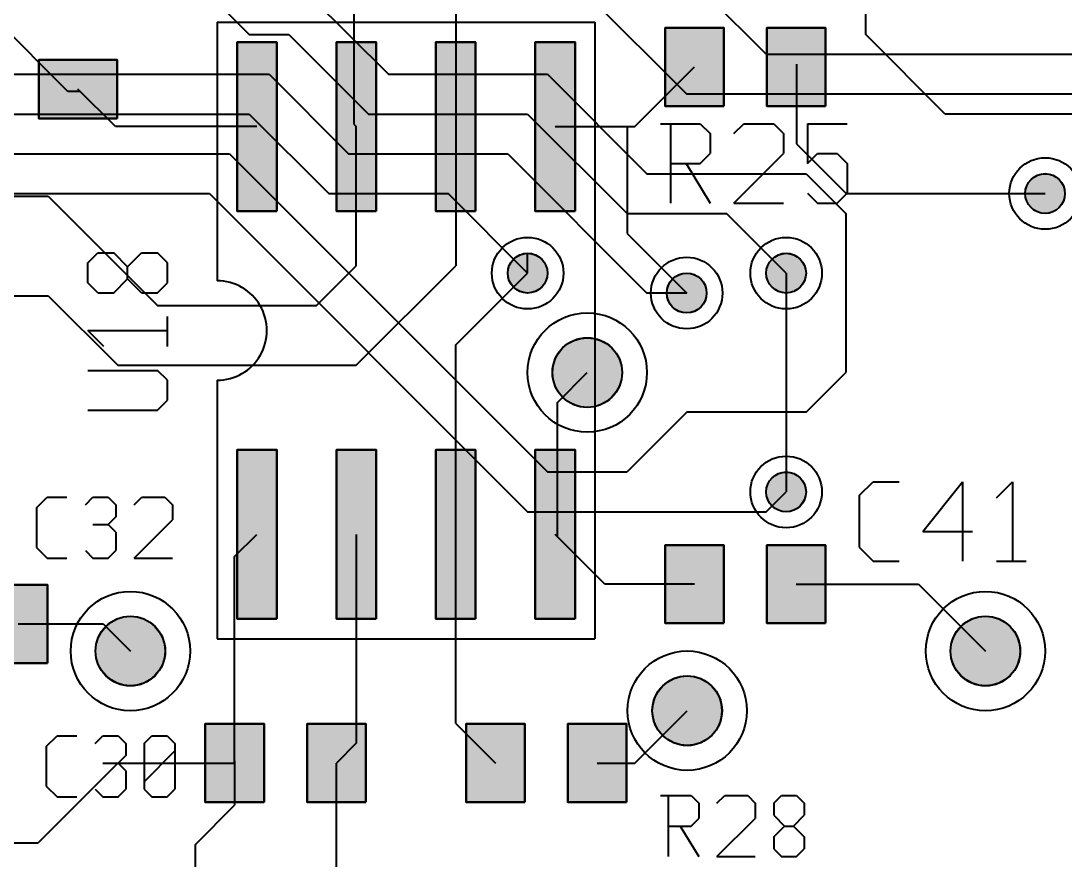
# Model space of a CAD drawing. Header units: millimetres. Extents: x 3 to 131, y 2 to 65.
# Drawn here: x 102.91 to 116.25, y 12.19 to 22.91 of the extents above; entities that cross this region are included whole.
import ezdxf

# ---------------------------------------------------------------- set-up
doc = ezdxf.new("R2010")
doc.units = ezdxf.units.MM
for name, color, linetype in [('bottom_copper', 7, 'Continuous'), ('drill_plated', 7, 'Continuous'), ('top_copper', 7, 'Continuous'), ('top_silk', 7, 'Continuous')]:
    doc.layers.add(name, color=color, linetype=linetype)

msp = doc.modelspace()

# ---------------------------------------------------------------- hatches: boundary and pattern name
at = {"layer": 'bottom_copper', "lineweight": 40}
for points in [[(116.245, 20.651), (116.23, 20.603), (116.207, 20.559), (116.175, 20.521), (116.137, 20.489), (116.093, 20.466), (116.045, 20.451), (115.996, 20.447), (115.946, 20.451), (115.899, 20.466), (115.855, 20.489), (115.816, 20.521), (115.785, 20.559), (115.761, 20.603), (115.747, 20.651), (115.742, 20.701), (115.747, 20.75), (115.761, 20.798), (115.785, 20.842), (115.816, 20.88), (115.855, 20.912), (115.899, 20.935), (115.946, 20.95), (115.996, 20.954), (116.045, 20.95), (116.093, 20.935), (116.137, 20.912), (116.175, 20.88), (116.207, 20.842), (116.23, 20.798), (116.245, 20.75), (116.25, 20.701), (116.245, 20.651)], [(109.635, 19.635), (109.62, 19.587), (109.597, 19.543), (109.565, 19.505), (109.527, 19.473), (109.483, 19.45), (109.435, 19.435), (109.386, 19.43), (109.336, 19.435), (109.289, 19.45), (109.245, 19.473), (109.206, 19.505), (109.175, 19.543), (109.151, 19.587), (109.137, 19.635), (109.132, 19.684), (109.137, 19.734), (109.151, 19.782), (109.175, 19.826), (109.206, 19.864), (109.245, 19.896), (109.289, 19.919), (109.336, 19.934), (109.386, 19.939), (109.435, 19.934), (109.483, 19.919), (109.527, 19.896), (109.565, 19.864), (109.597, 19.826), (109.62, 19.782), (109.635, 19.734), (109.64, 19.684), (109.635, 19.635)], [(112.937, 19.635), (112.922, 19.587), (112.899, 19.543), (112.867, 19.505), (112.829, 19.473), (112.785, 19.45), (112.737, 19.435), (112.688, 19.43), (112.638, 19.435), (112.591, 19.45), (112.547, 19.473), (112.508, 19.505), (112.477, 19.543), (112.453, 19.587), (112.439, 19.635), (112.434, 19.684), (112.439, 19.734), (112.453, 19.782), (112.477, 19.826), (112.508, 19.864), (112.547, 19.896), (112.591, 19.919), (112.638, 19.934), (112.688, 19.939), (112.737, 19.934), (112.785, 19.919), (112.829, 19.896), (112.867, 19.864), (112.899, 19.826), (112.922, 19.782), (112.937, 19.734), (112.942, 19.684), (112.937, 19.635)], [(111.667, 19.381), (111.652, 19.333), (111.629, 19.289), (111.597, 19.251), (111.559, 19.219), (111.515, 19.196), (111.467, 19.181), (111.418, 19.177), (111.368, 19.181), (111.321, 19.196), (111.277, 19.219), (111.238, 19.251), (111.207, 19.289), (111.183, 19.333), (111.169, 19.381), (111.164, 19.43), (111.169, 19.48), (111.183, 19.528), (111.207, 19.572), (111.238, 19.61), (111.277, 19.642), (111.321, 19.665), (111.368, 19.68), (111.418, 19.684), (111.467, 19.68), (111.515, 19.665), (111.559, 19.642), (111.597, 19.61), (111.629, 19.572), (111.652, 19.528), (111.667, 19.48), (111.672, 19.43), (111.667, 19.381)], [(110.584, 18.328), (110.558, 18.244), (110.517, 18.168), (110.462, 18.1), (110.395, 18.045), (110.318, 18.004), (110.235, 17.979), (110.148, 17.97), (110.061, 17.979), (109.978, 18.004), (109.901, 18.045), (109.833, 18.1), (109.778, 18.168), (109.737, 18.244), (109.712, 18.328), (109.703, 18.415), (109.712, 18.501), (109.737, 18.585), (109.778, 18.661), (109.833, 18.729), (109.901, 18.784), (109.978, 18.825), (110.061, 18.85), (110.148, 18.859), (110.235, 18.85), (110.318, 18.825), (110.395, 18.784), (110.462, 18.729), (110.517, 18.661), (110.558, 18.585), (110.584, 18.501), (110.592, 18.415), (110.584, 18.328)], [(112.937, 16.841), (112.922, 16.793), (112.899, 16.749), (112.867, 16.711), (112.829, 16.679), (112.785, 16.656), (112.737, 16.641), (112.688, 16.637), (112.638, 16.641), (112.591, 16.656), (112.547, 16.679), (112.508, 16.711), (112.477, 16.749), (112.453, 16.793), (112.439, 16.841), (112.434, 16.89), (112.439, 16.94), (112.453, 16.988), (112.477, 17.032), (112.508, 17.07), (112.547, 17.102), (112.591, 17.125), (112.638, 17.14), (112.688, 17.145), (112.737, 17.14), (112.785, 17.125), (112.829, 17.102), (112.867, 17.07), (112.899, 17.032), (112.922, 16.988), (112.937, 16.94), (112.942, 16.89), (112.937, 16.841)], [(104.748, 14.772), (104.723, 14.688), (104.681, 14.612), (104.626, 14.544), (104.559, 14.489), (104.482, 14.448), (104.399, 14.423), (104.312, 14.414), (104.225, 14.423), (104.142, 14.448), (104.065, 14.489), (103.998, 14.544), (103.942, 14.612), (103.901, 14.688), (103.876, 14.772), (103.867, 14.858), (103.876, 14.945), (103.901, 15.029), (103.942, 15.105), (103.998, 15.173), (104.065, 15.228), (104.142, 15.269), (104.225, 15.294), (104.312, 15.303), (104.399, 15.294), (104.482, 15.269), (104.559, 15.228), (104.626, 15.173), (104.681, 15.105), (104.723, 15.029), (104.748, 14.945), (104.756, 14.858), (104.748, 14.772)], [(115.67, 14.772), (115.645, 14.688), (115.603, 14.612), (115.548, 14.544), (115.481, 14.489), (115.404, 14.448), (115.321, 14.423), (115.234, 14.414), (115.147, 14.423), (115.064, 14.448), (114.987, 14.489), (114.92, 14.544), (114.864, 14.612), (114.823, 14.688), (114.798, 14.772), (114.789, 14.858), (114.798, 14.945), (114.823, 15.029), (114.864, 15.105), (114.92, 15.173), (114.987, 15.228), (115.064, 15.269), (115.147, 15.294), (115.234, 15.303), (115.321, 15.294), (115.404, 15.269), (115.481, 15.228), (115.548, 15.173), (115.603, 15.105), (115.645, 15.029), (115.67, 14.945), (115.678, 14.858), (115.67, 14.772)], [(111.86, 14.01), (111.835, 13.926), (111.793, 13.85), (111.738, 13.782), (111.671, 13.727), (111.594, 13.686), (111.511, 13.661), (111.424, 13.652), (111.337, 13.661), (111.254, 13.686), (111.177, 13.727), (111.11, 13.782), (111.054, 13.85), (111.013, 13.926), (110.988, 14.01), (110.979, 14.097), (110.988, 14.183), (111.013, 14.267), (111.054, 14.343), (111.11, 14.411), (111.177, 14.466), (111.254, 14.507), (111.337, 14.532), (111.424, 14.541), (111.511, 14.532), (111.594, 14.507), (111.671, 14.466), (111.738, 14.411), (111.793, 14.343), (111.835, 14.267), (111.86, 14.183), (111.868, 14.097), (111.86, 14.01)]]:
    msp.add_hatch(color=7, dxfattribs=at).paths.add_polyline_path(points, flags=0)
at = {"layer": 'drill_plated', "lineweight": 40}
for points in [[(116.245, 20.651), (116.23, 20.603), (116.207, 20.559), (116.175, 20.521), (116.137, 20.489), (116.093, 20.466), (116.045, 20.451), (115.996, 20.447), (115.946, 20.451), (115.899, 20.466), (115.855, 20.489), (115.816, 20.521), (115.785, 20.559), (115.761, 20.603), (115.747, 20.651), (115.742, 20.701), (115.747, 20.75), (115.761, 20.798), (115.785, 20.842), (115.816, 20.88), (115.855, 20.912), (115.899, 20.935), (115.946, 20.95), (115.996, 20.954), (116.045, 20.95), (116.093, 20.935), (116.137, 20.912), (116.175, 20.88), (116.207, 20.842), (116.23, 20.798), (116.245, 20.75), (116.25, 20.701), (116.245, 20.651)], [(109.635, 19.635), (109.62, 19.587), (109.597, 19.543), (109.565, 19.505), (109.527, 19.473), (109.483, 19.45), (109.435, 19.435), (109.386, 19.43), (109.336, 19.435), (109.289, 19.45), (109.245, 19.473), (109.206, 19.505), (109.175, 19.543), (109.151, 19.587), (109.137, 19.635), (109.132, 19.684), (109.137, 19.734), (109.151, 19.782), (109.175, 19.826), (109.206, 19.864), (109.245, 19.896), (109.289, 19.919), (109.336, 19.934), (109.386, 19.939), (109.435, 19.934), (109.483, 19.919), (109.527, 19.896), (109.565, 19.864), (109.597, 19.826), (109.62, 19.782), (109.635, 19.734), (109.64, 19.684), (109.635, 19.635)], [(112.937, 19.635), (112.922, 19.587), (112.899, 19.543), (112.867, 19.505), (112.829, 19.473), (112.785, 19.45), (112.737, 19.435), (112.688, 19.43), (112.638, 19.435), (112.591, 19.45), (112.547, 19.473), (112.508, 19.505), (112.477, 19.543), (112.453, 19.587), (112.439, 19.635), (112.434, 19.684), (112.439, 19.734), (112.453, 19.782), (112.477, 19.826), (112.508, 19.864), (112.547, 19.896), (112.591, 19.919), (112.638, 19.934), (112.688, 19.939), (112.737, 19.934), (112.785, 19.919), (112.829, 19.896), (112.867, 19.864), (112.899, 19.826), (112.922, 19.782), (112.937, 19.734), (112.942, 19.684), (112.937, 19.635)], [(111.667, 19.381), (111.652, 19.333), (111.629, 19.289), (111.597, 19.251), (111.559, 19.219), (111.515, 19.196), (111.467, 19.181), (111.418, 19.177), (111.368, 19.181), (111.321, 19.196), (111.277, 19.219), (111.238, 19.251), (111.207, 19.289), (111.183, 19.333), (111.169, 19.381), (111.164, 19.43), (111.169, 19.48), (111.183, 19.528), (111.207, 19.572), (111.238, 19.61), (111.277, 19.642), (111.321, 19.665), (111.368, 19.68), (111.418, 19.684), (111.467, 19.68), (111.515, 19.665), (111.559, 19.642), (111.597, 19.61), (111.629, 19.572), (111.652, 19.528), (111.667, 19.48), (111.672, 19.43), (111.667, 19.381)], [(110.584, 18.328), (110.558, 18.244), (110.517, 18.168), (110.462, 18.1), (110.395, 18.045), (110.318, 18.004), (110.235, 17.979), (110.148, 17.97), (110.061, 17.979), (109.978, 18.004), (109.901, 18.045), (109.833, 18.1), (109.778, 18.168), (109.737, 18.244), (109.712, 18.328), (109.703, 18.415), (109.712, 18.501), (109.737, 18.585), (109.778, 18.661), (109.833, 18.729), (109.901, 18.784), (109.978, 18.825), (110.061, 18.85), (110.148, 18.859), (110.235, 18.85), (110.318, 18.825), (110.395, 18.784), (110.462, 18.729), (110.517, 18.661), (110.558, 18.585), (110.584, 18.501), (110.592, 18.415), (110.584, 18.328)], [(112.937, 16.841), (112.922, 16.793), (112.899, 16.749), (112.867, 16.711), (112.829, 16.679), (112.785, 16.656), (112.737, 16.641), (112.688, 16.637), (112.638, 16.641), (112.591, 16.656), (112.547, 16.679), (112.508, 16.711), (112.477, 16.749), (112.453, 16.793), (112.439, 16.841), (112.434, 16.89), (112.439, 16.94), (112.453, 16.988), (112.477, 17.032), (112.508, 17.07), (112.547, 17.102), (112.591, 17.125), (112.638, 17.14), (112.688, 17.145), (112.737, 17.14), (112.785, 17.125), (112.829, 17.102), (112.867, 17.07), (112.899, 17.032), (112.922, 16.988), (112.937, 16.94), (112.942, 16.89), (112.937, 16.841)], [(104.748, 14.772), (104.723, 14.688), (104.681, 14.612), (104.626, 14.544), (104.559, 14.489), (104.482, 14.448), (104.399, 14.423), (104.312, 14.414), (104.225, 14.423), (104.142, 14.448), (104.065, 14.489), (103.998, 14.544), (103.942, 14.612), (103.901, 14.688), (103.876, 14.772), (103.867, 14.858), (103.876, 14.945), (103.901, 15.029), (103.942, 15.105), (103.998, 15.173), (104.065, 15.228), (104.142, 15.269), (104.225, 15.294), (104.312, 15.303), (104.399, 15.294), (104.482, 15.269), (104.559, 15.228), (104.626, 15.173), (104.681, 15.105), (104.723, 15.029), (104.748, 14.945), (104.756, 14.858), (104.748, 14.772)], [(115.67, 14.772), (115.645, 14.688), (115.603, 14.612), (115.548, 14.544), (115.481, 14.489), (115.404, 14.448), (115.321, 14.423), (115.234, 14.414), (115.147, 14.423), (115.064, 14.448), (114.987, 14.489), (114.92, 14.544), (114.864, 14.612), (114.823, 14.688), (114.798, 14.772), (114.789, 14.858), (114.798, 14.945), (114.823, 15.029), (114.864, 15.105), (114.92, 15.173), (114.987, 15.228), (115.064, 15.269), (115.147, 15.294), (115.234, 15.303), (115.321, 15.294), (115.404, 15.269), (115.481, 15.228), (115.548, 15.173), (115.603, 15.105), (115.645, 15.029), (115.67, 14.945), (115.678, 14.858), (115.67, 14.772)], [(111.86, 14.01), (111.835, 13.926), (111.793, 13.85), (111.738, 13.782), (111.671, 13.727), (111.594, 13.686), (111.511, 13.661), (111.424, 13.652), (111.337, 13.661), (111.254, 13.686), (111.177, 13.727), (111.11, 13.782), (111.054, 13.85), (111.013, 13.926), (110.988, 14.01), (110.979, 14.097), (110.988, 14.183), (111.013, 14.267), (111.054, 14.343), (111.11, 14.411), (111.177, 14.466), (111.254, 14.507), (111.337, 14.532), (111.424, 14.541), (111.511, 14.532), (111.594, 14.507), (111.671, 14.466), (111.738, 14.411), (111.793, 14.343), (111.835, 14.267), (111.86, 14.183), (111.868, 14.097), (111.86, 14.01)]]:
    msp.add_hatch(color=7, dxfattribs=at).paths.add_polyline_path(points, flags=0)
at = {"layer": 'top_copper', "lineweight": 40}
for points in [[(111.891, 21.817), (111.141, 21.817), (111.141, 22.817), (111.891, 22.817), (111.891, 21.817)], [(113.191, 21.817), (112.441, 21.817), (112.441, 22.817), (113.191, 22.817), (113.191, 21.817)], [(106.182, 20.475), (105.674, 20.475), (105.674, 22.634), (106.182, 22.634), (106.182, 20.475)], [(107.452, 20.475), (106.944, 20.475), (106.944, 22.634), (107.452, 22.634), (107.452, 20.475)], [(108.722, 20.475), (108.214, 20.475), (108.214, 22.634), (108.722, 22.634), (108.722, 20.475)], [(109.992, 20.475), (109.484, 20.475), (109.484, 22.634), (109.992, 22.634), (109.992, 20.475)], [(104.142, 21.658), (103.142, 21.658), (103.142, 22.407), (104.142, 22.407), (104.142, 21.658)], [(116.245, 20.651), (116.23, 20.603), (116.207, 20.559), (116.175, 20.521), (116.137, 20.489), (116.093, 20.466), (116.045, 20.451), (115.996, 20.447), (115.946, 20.451), (115.899, 20.466), (115.855, 20.489), (115.816, 20.521), (115.785, 20.559), (115.761, 20.603), (115.747, 20.651), (115.742, 20.701), (115.747, 20.75), (115.761, 20.798), (115.785, 20.842), (115.816, 20.88), (115.855, 20.912), (115.899, 20.935), (115.946, 20.95), (115.996, 20.954), (116.045, 20.95), (116.093, 20.935), (116.137, 20.912), (116.175, 20.88), (116.207, 20.842), (116.23, 20.798), (116.245, 20.75), (116.25, 20.701), (116.245, 20.651)], [(109.635, 19.635), (109.62, 19.587), (109.597, 19.543), (109.565, 19.505), (109.527, 19.473), (109.483, 19.45), (109.435, 19.435), (109.386, 19.43), (109.336, 19.435), (109.289, 19.45), (109.245, 19.473), (109.206, 19.505), (109.175, 19.543), (109.151, 19.587), (109.137, 19.635), (109.132, 19.684), (109.137, 19.734), (109.151, 19.782), (109.175, 19.826), (109.206, 19.864), (109.245, 19.896), (109.289, 19.919), (109.336, 19.934), (109.386, 19.939), (109.435, 19.934), (109.483, 19.919), (109.527, 19.896), (109.565, 19.864), (109.597, 19.826), (109.62, 19.782), (109.635, 19.734), (109.64, 19.684), (109.635, 19.635)], [(112.937, 19.635), (112.922, 19.587), (112.899, 19.543), (112.867, 19.505), (112.829, 19.473), (112.785, 19.45), (112.737, 19.435), (112.688, 19.43), (112.638, 19.435), (112.591, 19.45), (112.547, 19.473), (112.508, 19.505), (112.477, 19.543), (112.453, 19.587), (112.439, 19.635), (112.434, 19.684), (112.439, 19.734), (112.453, 19.782), (112.477, 19.826), (112.508, 19.864), (112.547, 19.896), (112.591, 19.919), (112.638, 19.934), (112.688, 19.939), (112.737, 19.934), (112.785, 19.919), (112.829, 19.896), (112.867, 19.864), (112.899, 19.826), (112.922, 19.782), (112.937, 19.734), (112.942, 19.684), (112.937, 19.635)], [(111.667, 19.381), (111.652, 19.333), (111.629, 19.289), (111.597, 19.251), (111.559, 19.219), (111.515, 19.196), (111.467, 19.181), (111.418, 19.177), (111.368, 19.181), (111.321, 19.196), (111.277, 19.219), (111.238, 19.251), (111.207, 19.289), (111.183, 19.333), (111.169, 19.381), (111.164, 19.43), (111.169, 19.48), (111.183, 19.528), (111.207, 19.572), (111.238, 19.61), (111.277, 19.642), (111.321, 19.665), (111.368, 19.68), (111.418, 19.684), (111.467, 19.68), (111.515, 19.665), (111.559, 19.642), (111.597, 19.61), (111.629, 19.572), (111.652, 19.528), (111.667, 19.48), (111.672, 19.43), (111.667, 19.381)], [(110.584, 18.328), (110.558, 18.244), (110.517, 18.168), (110.462, 18.1), (110.395, 18.045), (110.318, 18.004), (110.235, 17.979), (110.148, 17.97), (110.061, 17.979), (109.978, 18.004), (109.901, 18.045), (109.833, 18.1), (109.778, 18.168), (109.737, 18.244), (109.712, 18.328), (109.703, 18.415), (109.712, 18.501), (109.737, 18.585), (109.778, 18.661), (109.833, 18.729), (109.901, 18.784), (109.978, 18.825), (110.061, 18.85), (110.148, 18.859), (110.235, 18.85), (110.318, 18.825), (110.395, 18.784), (110.462, 18.729), (110.517, 18.661), (110.558, 18.585), (110.584, 18.501), (110.592, 18.415), (110.584, 18.328)], [(106.182, 15.268), (105.674, 15.268), (105.674, 17.427), (106.182, 17.427), (106.182, 15.268)], [(107.452, 15.268), (106.944, 15.268), (106.944, 17.427), (107.452, 17.427), (107.452, 15.268)], [(108.722, 15.268), (108.214, 15.268), (108.214, 17.427), (108.722, 17.427), (108.722, 15.268)], [(109.992, 15.268), (109.484, 15.268), (109.484, 17.427), (109.992, 17.427), (109.992, 15.268)], [(112.937, 16.841), (112.922, 16.793), (112.899, 16.749), (112.867, 16.711), (112.829, 16.679), (112.785, 16.656), (112.737, 16.641), (112.688, 16.637), (112.638, 16.641), (112.591, 16.656), (112.547, 16.679), (112.508, 16.711), (112.477, 16.749), (112.453, 16.793), (112.439, 16.841), (112.434, 16.89), (112.439, 16.94), (112.453, 16.988), (112.477, 17.032), (112.508, 17.07), (112.547, 17.102), (112.591, 17.125), (112.638, 17.14), (112.688, 17.145), (112.737, 17.14), (112.785, 17.125), (112.829, 17.102), (112.867, 17.07), (112.899, 17.032), (112.922, 16.988), (112.937, 16.94), (112.942, 16.89), (112.937, 16.841)], [(111.891, 15.213), (111.141, 15.213), (111.141, 16.212), (111.891, 16.212), (111.891, 15.213)], [(113.191, 15.213), (112.441, 15.213), (112.441, 16.212), (113.191, 16.212), (113.191, 15.213)], [(103.255, 14.705), (102.505, 14.705), (102.505, 15.704), (103.255, 15.704), (103.255, 14.705)], [(104.748, 14.772), (104.723, 14.688), (104.681, 14.612), (104.626, 14.544), (104.559, 14.489), (104.482, 14.448), (104.399, 14.423), (104.312, 14.414), (104.225, 14.423), (104.142, 14.448), (104.065, 14.489), (103.998, 14.544), (103.942, 14.612), (103.901, 14.688), (103.876, 14.772), (103.867, 14.858), (103.876, 14.945), (103.901, 15.029), (103.942, 15.105), (103.998, 15.173), (104.065, 15.228), (104.142, 15.269), (104.225, 15.294), (104.312, 15.303), (104.399, 15.294), (104.482, 15.269), (104.559, 15.228), (104.626, 15.173), (104.681, 15.105), (104.723, 15.029), (104.748, 14.945), (104.756, 14.858), (104.748, 14.772)], [(115.67, 14.772), (115.645, 14.688), (115.603, 14.612), (115.548, 14.544), (115.481, 14.489), (115.404, 14.448), (115.321, 14.423), (115.234, 14.414), (115.147, 14.423), (115.064, 14.448), (114.987, 14.489), (114.92, 14.544), (114.864, 14.612), (114.823, 14.688), (114.798, 14.772), (114.789, 14.858), (114.798, 14.945), (114.823, 15.029), (114.864, 15.105), (114.92, 15.173), (114.987, 15.228), (115.064, 15.269), (115.147, 15.294), (115.234, 15.303), (115.321, 15.294), (115.404, 15.269), (115.481, 15.228), (115.548, 15.173), (115.603, 15.105), (115.645, 15.029), (115.67, 14.945), (115.678, 14.858), (115.67, 14.772)], [(111.86, 14.01), (111.835, 13.926), (111.793, 13.85), (111.738, 13.782), (111.671, 13.727), (111.594, 13.686), (111.511, 13.661), (111.424, 13.652), (111.337, 13.661), (111.254, 13.686), (111.177, 13.727), (111.11, 13.782), (111.054, 13.85), (111.013, 13.926), (110.988, 14.01), (110.979, 14.097), (110.988, 14.183), (111.013, 14.267), (111.054, 14.343), (111.11, 14.411), (111.177, 14.466), (111.254, 14.507), (111.337, 14.532), (111.424, 14.541), (111.511, 14.532), (111.594, 14.507), (111.671, 14.466), (111.738, 14.411), (111.793, 14.343), (111.835, 14.267), (111.86, 14.183), (111.868, 14.097), (111.86, 14.01)], [(106.019, 12.927), (105.269, 12.927), (105.269, 13.927), (106.019, 13.927), (106.019, 12.927)], [(107.319, 12.927), (106.569, 12.927), (106.569, 13.927), (107.319, 13.927), (107.319, 12.927)], [(109.351, 12.927), (108.601, 12.927), (108.601, 13.927), (109.351, 13.927), (109.351, 12.927)], [(110.651, 12.927), (109.901, 12.927), (109.901, 13.927), (110.651, 13.927), (110.651, 12.927)]]:
    msp.add_hatch(color=7, dxfattribs=at).paths.add_polyline_path(points, flags=0)

# ---------------------------------------------------------------- linework, layer by layer
at = {"layer": 'bottom_copper', "color": 7, "lineweight": 40}
for p, q in [((104.912, 23.651), (105.83, 22.733)), ((106.182, 23.651), (107.608, 22.224)), ((111.262, 23.651), (112.434, 22.479)), ((109.992, 23.397), (111.418, 21.971)), ((105.83, 22.733), (106.338, 22.733)), ((106.338, 22.733), (107.354, 21.716)), ((112.434, 22.479), (118.53, 22.479)), ((95.67, 22.224), (106.084, 22.224)), ((106.084, 22.224), (107.1, 21.209)), ((107.608, 22.224), (109.64, 22.224)), ((109.64, 22.224), (110.91, 20.954)), ((117.768, 21.971), (111.418, 21.971)), ((95.162, 21.716), (105.068, 21.716)), ((104.814, 21.716), (105.83, 21.716)), ((105.83, 21.716), (106.846, 20.701)), ((107.354, 21.716), (109.386, 21.716)), ((109.386, 21.716), (110.656, 20.447)), ((97.702, 21.209), (105.576, 21.209)), ((105.576, 21.209), (109.64, 17.145)), ((107.1, 21.209), (109.132, 21.209)), ((109.132, 21.209), (110.91, 19.43)), ((110.91, 20.954), (112.942, 20.954)), ((112.942, 20.954), (113.45, 20.447)), ((97.956, 20.701), (105.322, 20.701)), ((105.322, 20.701), (109.386, 16.637)), ((106.846, 20.701), (108.37, 20.701)), ((109.386, 19.684), (108.37, 20.701)), ((110.656, 20.447), (111.926, 20.447)), ((112.688, 19.684), (111.926, 20.447)), ((113.45, 20.447), (113.45, 18.415)), ((109.386, 19.684), (109.386, 19.939)), ((111.418, 19.43), (110.91, 19.43)), ((112.942, 17.907), (113.45, 18.415)), ((111.418, 17.907), (110.656, 17.145)), ((112.942, 17.907), (111.418, 17.907)), ((109.64, 17.145), (110.656, 17.145)), ((112.434, 16.637), (112.688, 16.89)), ((109.386, 16.637), (112.434, 16.637))]:
    msp.add_line(p, q, dxfattribs=at)
for points in [[(116.245, 20.651), (116.23, 20.603), (116.207, 20.559), (116.175, 20.521), (116.137, 20.489), (116.093, 20.466), (116.045, 20.451), (115.996, 20.447), (115.946, 20.451), (115.899, 20.466), (115.855, 20.489), (115.816, 20.521), (115.785, 20.559), (115.761, 20.603), (115.747, 20.651), (115.742, 20.701), (115.747, 20.75), (115.761, 20.798), (115.785, 20.842), (115.816, 20.88), (115.855, 20.912), (115.899, 20.935), (115.946, 20.95), (115.996, 20.954), (116.045, 20.95), (116.093, 20.935), (116.137, 20.912), (116.175, 20.88), (116.207, 20.842), (116.23, 20.798), (116.245, 20.75), (116.25, 20.701), (116.245, 20.651)], [(109.635, 19.635), (109.62, 19.587), (109.597, 19.543), (109.565, 19.505), (109.527, 19.473), (109.483, 19.45), (109.435, 19.435), (109.386, 19.43), (109.336, 19.435), (109.289, 19.45), (109.245, 19.473), (109.206, 19.505), (109.175, 19.543), (109.151, 19.587), (109.137, 19.635), (109.132, 19.684), (109.137, 19.734), (109.151, 19.782), (109.175, 19.826), (109.206, 19.864), (109.245, 19.896), (109.289, 19.919), (109.336, 19.934), (109.386, 19.939), (109.435, 19.934), (109.483, 19.919), (109.527, 19.896), (109.565, 19.864), (109.597, 19.826), (109.62, 19.782), (109.635, 19.734), (109.64, 19.684), (109.635, 19.635)], [(112.937, 19.635), (112.922, 19.587), (112.899, 19.543), (112.867, 19.505), (112.829, 19.473), (112.785, 19.45), (112.737, 19.435), (112.688, 19.43), (112.638, 19.435), (112.591, 19.45), (112.547, 19.473), (112.508, 19.505), (112.477, 19.543), (112.453, 19.587), (112.439, 19.635), (112.434, 19.684), (112.439, 19.734), (112.453, 19.782), (112.477, 19.826), (112.508, 19.864), (112.547, 19.896), (112.591, 19.919), (112.638, 19.934), (112.688, 19.939), (112.737, 19.934), (112.785, 19.919), (112.829, 19.896), (112.867, 19.864), (112.899, 19.826), (112.922, 19.782), (112.937, 19.734), (112.942, 19.684), (112.937, 19.635)], [(111.667, 19.381), (111.652, 19.333), (111.629, 19.289), (111.597, 19.251), (111.559, 19.219), (111.515, 19.196), (111.467, 19.181), (111.418, 19.177), (111.368, 19.181), (111.321, 19.196), (111.277, 19.219), (111.238, 19.251), (111.207, 19.289), (111.183, 19.333), (111.169, 19.381), (111.164, 19.43), (111.169, 19.48), (111.183, 19.528), (111.207, 19.572), (111.238, 19.61), (111.277, 19.642), (111.321, 19.665), (111.368, 19.68), (111.418, 19.684), (111.467, 19.68), (111.515, 19.665), (111.559, 19.642), (111.597, 19.61), (111.629, 19.572), (111.652, 19.528), (111.667, 19.48), (111.672, 19.43), (111.667, 19.381)], [(110.584, 18.328), (110.558, 18.244), (110.517, 18.168), (110.462, 18.1), (110.395, 18.045), (110.318, 18.004), (110.235, 17.979), (110.148, 17.97), (110.061, 17.979), (109.978, 18.004), (109.901, 18.045), (109.833, 18.1), (109.778, 18.168), (109.737, 18.244), (109.712, 18.328), (109.703, 18.415), (109.712, 18.501), (109.737, 18.585), (109.778, 18.661), (109.833, 18.729), (109.901, 18.784), (109.978, 18.825), (110.061, 18.85), (110.148, 18.859), (110.235, 18.85), (110.318, 18.825), (110.395, 18.784), (110.462, 18.729), (110.517, 18.661), (110.558, 18.585), (110.584, 18.501), (110.592, 18.415), (110.584, 18.328)], [(112.937, 16.841), (112.922, 16.793), (112.899, 16.749), (112.867, 16.711), (112.829, 16.679), (112.785, 16.656), (112.737, 16.641), (112.688, 16.637), (112.638, 16.641), (112.591, 16.656), (112.547, 16.679), (112.508, 16.711), (112.477, 16.749), (112.453, 16.793), (112.439, 16.841), (112.434, 16.89), (112.439, 16.94), (112.453, 16.988), (112.477, 17.032), (112.508, 17.07), (112.547, 17.102), (112.591, 17.125), (112.638, 17.14), (112.688, 17.145), (112.737, 17.14), (112.785, 17.125), (112.829, 17.102), (112.867, 17.07), (112.899, 17.032), (112.922, 16.988), (112.937, 16.94), (112.942, 16.89), (112.937, 16.841)], [(104.748, 14.772), (104.723, 14.688), (104.681, 14.612), (104.626, 14.544), (104.559, 14.489), (104.482, 14.448), (104.399, 14.423), (104.312, 14.414), (104.225, 14.423), (104.142, 14.448), (104.065, 14.489), (103.998, 14.544), (103.942, 14.612), (103.901, 14.688), (103.876, 14.772), (103.867, 14.858), (103.876, 14.945), (103.901, 15.029), (103.942, 15.105), (103.998, 15.173), (104.065, 15.228), (104.142, 15.269), (104.225, 15.294), (104.312, 15.303), (104.399, 15.294), (104.482, 15.269), (104.559, 15.228), (104.626, 15.173), (104.681, 15.105), (104.723, 15.029), (104.748, 14.945), (104.756, 14.858), (104.748, 14.772)], [(115.67, 14.772), (115.645, 14.688), (115.603, 14.612), (115.548, 14.544), (115.481, 14.489), (115.404, 14.448), (115.321, 14.423), (115.234, 14.414), (115.147, 14.423), (115.064, 14.448), (114.987, 14.489), (114.92, 14.544), (114.864, 14.612), (114.823, 14.688), (114.798, 14.772), (114.789, 14.858), (114.798, 14.945), (114.823, 15.029), (114.864, 15.105), (114.92, 15.173), (114.987, 15.228), (115.064, 15.269), (115.147, 15.294), (115.234, 15.303), (115.321, 15.294), (115.404, 15.269), (115.481, 15.228), (115.548, 15.173), (115.603, 15.105), (115.645, 15.029), (115.67, 14.945), (115.678, 14.858), (115.67, 14.772)], [(111.86, 14.01), (111.835, 13.926), (111.793, 13.85), (111.738, 13.782), (111.671, 13.727), (111.594, 13.686), (111.511, 13.661), (111.424, 13.652), (111.337, 13.661), (111.254, 13.686), (111.177, 13.727), (111.11, 13.782), (111.054, 13.85), (111.013, 13.926), (110.988, 14.01), (110.979, 14.097), (110.988, 14.183), (111.013, 14.267), (111.054, 14.343), (111.11, 14.411), (111.177, 14.466), (111.254, 14.507), (111.337, 14.532), (111.424, 14.541), (111.511, 14.532), (111.594, 14.507), (111.671, 14.466), (111.738, 14.411), (111.793, 14.343), (111.835, 14.267), (111.86, 14.183), (111.868, 14.097), (111.86, 14.01)]]:
    msp.add_lwpolyline(points, close=True, dxfattribs=at)
for centre, major_axis in [((115.996, 20.701), (0.457, 0)), ((115.996, 20.701), (0.254, 0)), ((109.386, 19.684), (0.457, 0)), ((112.688, 19.684), (0.457, 0)), ((109.386, 19.684), (0.254, 0)), ((111.418, 19.43), (0.457, 0)), ((112.688, 19.684), (0.254, 0)), ((111.418, 19.43), (0.254, 0)), ((110.148, 18.415), (0.762, 0)), ((110.148, 18.415), (0.445, 0)), ((112.688, 16.89), (0.457, 0)), ((112.688, 16.89), (0.254, 0)), ((104.312, 14.858), (0.762, 0)), ((115.234, 14.858), (0.762, 0)), ((104.312, 14.858), (0.445, 0)), ((115.234, 14.858), (0.445, 0)), ((111.424, 14.097), (0.762, 0)), ((111.424, 14.097), (0.445, 0))]:
    msp.add_ellipse(centre, major_axis=major_axis, ratio=1, dxfattribs=at)
at = {"layer": 'drill_plated', "color": 7, "lineweight": 40}
for points in [[(116.245, 20.651), (116.23, 20.603), (116.207, 20.559), (116.175, 20.521), (116.137, 20.489), (116.093, 20.466), (116.045, 20.451), (115.996, 20.447), (115.946, 20.451), (115.899, 20.466), (115.855, 20.489), (115.816, 20.521), (115.785, 20.559), (115.761, 20.603), (115.747, 20.651), (115.742, 20.701), (115.747, 20.75), (115.761, 20.798), (115.785, 20.842), (115.816, 20.88), (115.855, 20.912), (115.899, 20.935), (115.946, 20.95), (115.996, 20.954), (116.045, 20.95), (116.093, 20.935), (116.137, 20.912), (116.175, 20.88), (116.207, 20.842), (116.23, 20.798), (116.245, 20.75), (116.25, 20.701), (116.245, 20.651)], [(109.635, 19.635), (109.62, 19.587), (109.597, 19.543), (109.565, 19.505), (109.527, 19.473), (109.483, 19.45), (109.435, 19.435), (109.386, 19.43), (109.336, 19.435), (109.289, 19.45), (109.245, 19.473), (109.206, 19.505), (109.175, 19.543), (109.151, 19.587), (109.137, 19.635), (109.132, 19.684), (109.137, 19.734), (109.151, 19.782), (109.175, 19.826), (109.206, 19.864), (109.245, 19.896), (109.289, 19.919), (109.336, 19.934), (109.386, 19.939), (109.435, 19.934), (109.483, 19.919), (109.527, 19.896), (109.565, 19.864), (109.597, 19.826), (109.62, 19.782), (109.635, 19.734), (109.64, 19.684), (109.635, 19.635)], [(112.937, 19.635), (112.922, 19.587), (112.899, 19.543), (112.867, 19.505), (112.829, 19.473), (112.785, 19.45), (112.737, 19.435), (112.688, 19.43), (112.638, 19.435), (112.591, 19.45), (112.547, 19.473), (112.508, 19.505), (112.477, 19.543), (112.453, 19.587), (112.439, 19.635), (112.434, 19.684), (112.439, 19.734), (112.453, 19.782), (112.477, 19.826), (112.508, 19.864), (112.547, 19.896), (112.591, 19.919), (112.638, 19.934), (112.688, 19.939), (112.737, 19.934), (112.785, 19.919), (112.829, 19.896), (112.867, 19.864), (112.899, 19.826), (112.922, 19.782), (112.937, 19.734), (112.942, 19.684), (112.937, 19.635)], [(111.667, 19.381), (111.652, 19.333), (111.629, 19.289), (111.597, 19.251), (111.559, 19.219), (111.515, 19.196), (111.467, 19.181), (111.418, 19.177), (111.368, 19.181), (111.321, 19.196), (111.277, 19.219), (111.238, 19.251), (111.207, 19.289), (111.183, 19.333), (111.169, 19.381), (111.164, 19.43), (111.169, 19.48), (111.183, 19.528), (111.207, 19.572), (111.238, 19.61), (111.277, 19.642), (111.321, 19.665), (111.368, 19.68), (111.418, 19.684), (111.467, 19.68), (111.515, 19.665), (111.559, 19.642), (111.597, 19.61), (111.629, 19.572), (111.652, 19.528), (111.667, 19.48), (111.672, 19.43), (111.667, 19.381)], [(110.584, 18.328), (110.558, 18.244), (110.517, 18.168), (110.462, 18.1), (110.395, 18.045), (110.318, 18.004), (110.235, 17.979), (110.148, 17.97), (110.061, 17.979), (109.978, 18.004), (109.901, 18.045), (109.833, 18.1), (109.778, 18.168), (109.737, 18.244), (109.712, 18.328), (109.703, 18.415), (109.712, 18.501), (109.737, 18.585), (109.778, 18.661), (109.833, 18.729), (109.901, 18.784), (109.978, 18.825), (110.061, 18.85), (110.148, 18.859), (110.235, 18.85), (110.318, 18.825), (110.395, 18.784), (110.462, 18.729), (110.517, 18.661), (110.558, 18.585), (110.584, 18.501), (110.592, 18.415), (110.584, 18.328)], [(112.937, 16.841), (112.922, 16.793), (112.899, 16.749), (112.867, 16.711), (112.829, 16.679), (112.785, 16.656), (112.737, 16.641), (112.688, 16.637), (112.638, 16.641), (112.591, 16.656), (112.547, 16.679), (112.508, 16.711), (112.477, 16.749), (112.453, 16.793), (112.439, 16.841), (112.434, 16.89), (112.439, 16.94), (112.453, 16.988), (112.477, 17.032), (112.508, 17.07), (112.547, 17.102), (112.591, 17.125), (112.638, 17.14), (112.688, 17.145), (112.737, 17.14), (112.785, 17.125), (112.829, 17.102), (112.867, 17.07), (112.899, 17.032), (112.922, 16.988), (112.937, 16.94), (112.942, 16.89), (112.937, 16.841)], [(104.748, 14.772), (104.723, 14.688), (104.681, 14.612), (104.626, 14.544), (104.559, 14.489), (104.482, 14.448), (104.399, 14.423), (104.312, 14.414), (104.225, 14.423), (104.142, 14.448), (104.065, 14.489), (103.998, 14.544), (103.942, 14.612), (103.901, 14.688), (103.876, 14.772), (103.867, 14.858), (103.876, 14.945), (103.901, 15.029), (103.942, 15.105), (103.998, 15.173), (104.065, 15.228), (104.142, 15.269), (104.225, 15.294), (104.312, 15.303), (104.399, 15.294), (104.482, 15.269), (104.559, 15.228), (104.626, 15.173), (104.681, 15.105), (104.723, 15.029), (104.748, 14.945), (104.756, 14.858), (104.748, 14.772)], [(115.67, 14.772), (115.645, 14.688), (115.603, 14.612), (115.548, 14.544), (115.481, 14.489), (115.404, 14.448), (115.321, 14.423), (115.234, 14.414), (115.147, 14.423), (115.064, 14.448), (114.987, 14.489), (114.92, 14.544), (114.864, 14.612), (114.823, 14.688), (114.798, 14.772), (114.789, 14.858), (114.798, 14.945), (114.823, 15.029), (114.864, 15.105), (114.92, 15.173), (114.987, 15.228), (115.064, 15.269), (115.147, 15.294), (115.234, 15.303), (115.321, 15.294), (115.404, 15.269), (115.481, 15.228), (115.548, 15.173), (115.603, 15.105), (115.645, 15.029), (115.67, 14.945), (115.678, 14.858), (115.67, 14.772)], [(111.86, 14.01), (111.835, 13.926), (111.793, 13.85), (111.738, 13.782), (111.671, 13.727), (111.594, 13.686), (111.511, 13.661), (111.424, 13.652), (111.337, 13.661), (111.254, 13.686), (111.177, 13.727), (111.11, 13.782), (111.054, 13.85), (111.013, 13.926), (110.988, 14.01), (110.979, 14.097), (110.988, 14.183), (111.013, 14.267), (111.054, 14.343), (111.11, 14.411), (111.177, 14.466), (111.254, 14.507), (111.337, 14.532), (111.424, 14.541), (111.511, 14.532), (111.594, 14.507), (111.671, 14.466), (111.738, 14.411), (111.793, 14.343), (111.835, 14.267), (111.86, 14.183), (111.868, 14.097), (111.86, 14.01)]]:
    msp.add_lwpolyline(points, close=True, dxfattribs=at)
for centre, major_axis in [((115.996, 20.701), (0.254, 0)), ((109.386, 19.684), (0.254, 0)), ((112.688, 19.684), (0.254, 0)), ((111.418, 19.43), (0.254, 0)), ((110.148, 18.415), (0.445, 0)), ((112.688, 16.89), (0.254, 0)), ((104.312, 14.858), (0.445, 0)), ((115.234, 14.858), (0.445, 0)), ((111.424, 14.097), (0.445, 0))]:
    msp.add_ellipse(centre, major_axis=major_axis, ratio=1, dxfattribs=at)
at = {"layer": 'top_copper', "color": 7, "lineweight": 40}
for p, q in [((108.468, 26.127), (108.468, 19.777)), ((107.168, 24.349), (107.168, 21.585)), ((113.704, 22.733), (113.704, 23.748)), ((103.511, 22.004), (102.147, 23.367)), ((111.891, 22.817), (111.141, 22.817)), ((111.141, 22.817), (111.141, 21.817)), ((111.891, 21.817), (111.891, 22.817)), ((113.191, 22.817), (112.441, 22.817)), ((112.441, 22.817), (112.441, 21.817)), ((113.191, 21.817), (113.191, 22.817)), ((114.72, 21.716), (113.704, 22.733)), ((106.182, 22.634), (105.674, 22.634)), ((105.674, 22.634), (105.674, 20.475)), ((106.182, 20.475), (106.182, 22.634)), ((107.452, 22.634), (106.944, 22.634)), ((106.944, 22.634), (106.944, 20.475)), ((107.452, 20.475), (107.452, 22.634)), ((108.722, 22.634), (108.214, 22.634)), ((108.214, 22.634), (108.214, 20.475)), ((108.722, 20.475), (108.722, 22.634)), ((109.992, 22.634), (109.484, 22.634)), ((109.484, 22.634), (109.484, 20.475)), ((109.992, 20.475), (109.992, 22.634)), ((103.142, 22.407), (103.142, 21.658)), ((104.142, 22.407), (103.142, 22.407)), ((104.142, 21.658), (104.142, 22.407)), ((110.754, 21.555), (111.516, 22.317)), ((112.821, 22.352), (112.821, 21.336)), ((104.12, 21.555), (103.642, 22.033)), ((103.671, 22.004), (103.511, 22.004)), ((111.141, 21.817), (111.891, 21.817)), ((112.441, 21.817), (113.191, 21.817)), ((103.142, 21.658), (104.142, 21.658)), ((121.832, 21.716), (114.72, 21.716)), ((105.928, 21.555), (104.12, 21.555)), ((107.168, 21.585), (107.198, 21.555)), ((107.198, 19.777), (107.198, 21.555)), ((109.738, 21.555), (110.754, 21.555)), ((110.656, 21.555), (110.656, 20.192)), ((112.821, 21.336), (113.456, 20.701)), ((113.456, 20.701), (115.996, 20.701)), ((100.911, 20.666), (103.261, 20.666)), ((103.261, 20.666), (104.658, 19.269)), ((105.674, 20.475), (106.182, 20.475)), ((106.944, 20.475), (107.452, 20.475)), ((108.214, 20.475), (108.722, 20.475)), ((109.484, 20.475), (109.992, 20.475)), ((110.656, 20.192), (111.418, 19.43)), ((106.69, 19.269), (107.198, 19.777)), ((107.198, 18.507), (108.468, 19.777)), ((108.468, 18.767), (109.386, 19.684)), ((112.688, 19.684), (112.688, 16.89)), ((100.911, 19.396), (103.261, 19.396)), ((103.261, 19.396), (104.15, 18.507)), ((104.658, 19.269), (106.69, 19.269)), ((108.468, 13.935), (108.468, 18.767)), ((104.15, 18.507), (107.198, 18.507)), ((109.767, 18.034), (110.148, 18.415)), ((109.767, 16.319), (109.767, 18.034)), ((106.182, 17.427), (105.674, 17.427)), ((105.674, 17.427), (105.674, 15.268)), ((106.182, 15.268), (106.182, 17.427)), ((107.452, 17.427), (106.944, 17.427)), ((106.944, 17.427), (106.944, 15.268)), ((107.452, 15.268), (107.452, 17.427)), ((108.722, 17.427), (108.214, 17.427)), ((108.214, 17.427), (108.214, 15.268)), ((108.722, 15.268), (108.722, 17.427)), ((109.992, 17.427), (109.484, 17.427)), ((109.484, 17.427), (109.484, 15.268)), ((109.992, 15.268), (109.992, 17.427)), ((105.644, 16.064), (105.928, 16.348)), ((107.198, 16.348), (107.198, 13.681)), ((110.373, 15.713), (109.738, 16.348)), ((111.891, 16.212), (111.141, 16.212)), ((111.141, 16.212), (111.141, 15.213)), ((111.891, 15.213), (111.891, 16.212)), ((113.191, 16.212), (112.441, 16.212)), ((112.441, 16.212), (112.441, 15.213)), ((113.191, 15.213), (113.191, 16.212)), ((105.644, 13.427), (105.644, 16.064)), ((103.255, 15.704), (102.505, 15.704)), ((103.255, 14.705), (103.255, 15.704)), ((111.516, 15.713), (110.373, 15.713)), ((112.816, 15.713), (114.38, 15.713)), ((114.38, 15.713), (115.234, 14.858)), ((105.674, 15.268), (106.182, 15.268)), ((106.944, 15.268), (107.452, 15.268)), ((108.214, 15.268), (108.722, 15.268)), ((109.484, 15.268), (109.992, 15.268)), ((111.141, 15.213), (111.891, 15.213)), ((112.441, 15.213), (113.191, 15.213)), ((102.88, 15.205), (103.966, 15.205)), ((103.966, 15.205), (104.312, 14.858)), ((102.505, 14.705), (103.255, 14.705)), ((110.754, 13.427), (111.424, 14.097)), ((106.019, 13.927), (105.269, 13.927)), ((105.269, 13.927), (105.269, 12.927)), ((106.019, 12.927), (106.019, 13.927)), ((107.319, 13.927), (106.569, 13.927)), ((106.569, 13.927), (106.569, 12.927)), ((107.319, 12.927), (107.319, 13.927)), ((108.468, 13.935), (108.976, 13.427)), ((109.351, 13.927), (108.601, 13.927)), ((108.601, 13.927), (108.601, 12.927)), ((109.351, 12.927), (109.351, 13.927)), ((110.651, 13.927), (109.901, 13.927)), ((109.901, 13.927), (109.901, 12.927)), ((110.651, 12.927), (110.651, 13.927)), ((107.198, 13.681), (106.944, 13.427)), ((103.134, 12.411), (104.15, 13.427)), ((104.15, 13.427), (105.644, 13.427)), ((105.644, 13.457), (105.644, 12.889)), ((106.944, 11.395), (106.944, 13.427)), ((110.276, 13.427), (110.754, 13.427)), ((105.144, 12.389), (105.644, 12.889)), ((105.269, 12.927), (106.019, 12.927)), ((106.569, 12.927), (107.319, 12.927)), ((108.601, 12.927), (109.351, 12.927)), ((109.901, 12.927), (110.651, 12.927)), ((101.102, 12.411), (103.134, 12.411)), ((105.144, 11.395), (105.144, 12.389))]:
    msp.add_line(p, q, dxfattribs=at)
for points in [[(111.891, 21.817), (111.141, 21.817), (111.141, 22.817), (111.891, 22.817), (111.891, 21.817)], [(113.191, 21.817), (112.441, 21.817), (112.441, 22.817), (113.191, 22.817), (113.191, 21.817)], [(106.182, 20.475), (105.674, 20.475), (105.674, 22.634), (106.182, 22.634), (106.182, 20.475)], [(107.452, 20.475), (106.944, 20.475), (106.944, 22.634), (107.452, 22.634), (107.452, 20.475)], [(108.722, 20.475), (108.214, 20.475), (108.214, 22.634), (108.722, 22.634), (108.722, 20.475)], [(109.992, 20.475), (109.484, 20.475), (109.484, 22.634), (109.992, 22.634), (109.992, 20.475)], [(104.142, 21.658), (103.142, 21.658), (103.142, 22.407), (104.142, 22.407), (104.142, 21.658)], [(116.245, 20.651), (116.23, 20.603), (116.207, 20.559), (116.175, 20.521), (116.137, 20.489), (116.093, 20.466), (116.045, 20.451), (115.996, 20.447), (115.946, 20.451), (115.899, 20.466), (115.855, 20.489), (115.816, 20.521), (115.785, 20.559), (115.761, 20.603), (115.747, 20.651), (115.742, 20.701), (115.747, 20.75), (115.761, 20.798), (115.785, 20.842), (115.816, 20.88), (115.855, 20.912), (115.899, 20.935), (115.946, 20.95), (115.996, 20.954), (116.045, 20.95), (116.093, 20.935), (116.137, 20.912), (116.175, 20.88), (116.207, 20.842), (116.23, 20.798), (116.245, 20.75), (116.25, 20.701), (116.245, 20.651)], [(109.635, 19.635), (109.62, 19.587), (109.597, 19.543), (109.565, 19.505), (109.527, 19.473), (109.483, 19.45), (109.435, 19.435), (109.386, 19.43), (109.336, 19.435), (109.289, 19.45), (109.245, 19.473), (109.206, 19.505), (109.175, 19.543), (109.151, 19.587), (109.137, 19.635), (109.132, 19.684), (109.137, 19.734), (109.151, 19.782), (109.175, 19.826), (109.206, 19.864), (109.245, 19.896), (109.289, 19.919), (109.336, 19.934), (109.386, 19.939), (109.435, 19.934), (109.483, 19.919), (109.527, 19.896), (109.565, 19.864), (109.597, 19.826), (109.62, 19.782), (109.635, 19.734), (109.64, 19.684), (109.635, 19.635)], [(112.937, 19.635), (112.922, 19.587), (112.899, 19.543), (112.867, 19.505), (112.829, 19.473), (112.785, 19.45), (112.737, 19.435), (112.688, 19.43), (112.638, 19.435), (112.591, 19.45), (112.547, 19.473), (112.508, 19.505), (112.477, 19.543), (112.453, 19.587), (112.439, 19.635), (112.434, 19.684), (112.439, 19.734), (112.453, 19.782), (112.477, 19.826), (112.508, 19.864), (112.547, 19.896), (112.591, 19.919), (112.638, 19.934), (112.688, 19.939), (112.737, 19.934), (112.785, 19.919), (112.829, 19.896), (112.867, 19.864), (112.899, 19.826), (112.922, 19.782), (112.937, 19.734), (112.942, 19.684), (112.937, 19.635)], [(111.667, 19.381), (111.652, 19.333), (111.629, 19.289), (111.597, 19.251), (111.559, 19.219), (111.515, 19.196), (111.467, 19.181), (111.418, 19.177), (111.368, 19.181), (111.321, 19.196), (111.277, 19.219), (111.238, 19.251), (111.207, 19.289), (111.183, 19.333), (111.169, 19.381), (111.164, 19.43), (111.169, 19.48), (111.183, 19.528), (111.207, 19.572), (111.238, 19.61), (111.277, 19.642), (111.321, 19.665), (111.368, 19.68), (111.418, 19.684), (111.467, 19.68), (111.515, 19.665), (111.559, 19.642), (111.597, 19.61), (111.629, 19.572), (111.652, 19.528), (111.667, 19.48), (111.672, 19.43), (111.667, 19.381)], [(110.584, 18.328), (110.558, 18.244), (110.517, 18.168), (110.462, 18.1), (110.395, 18.045), (110.318, 18.004), (110.235, 17.979), (110.148, 17.97), (110.061, 17.979), (109.978, 18.004), (109.901, 18.045), (109.833, 18.1), (109.778, 18.168), (109.737, 18.244), (109.712, 18.328), (109.703, 18.415), (109.712, 18.501), (109.737, 18.585), (109.778, 18.661), (109.833, 18.729), (109.901, 18.784), (109.978, 18.825), (110.061, 18.85), (110.148, 18.859), (110.235, 18.85), (110.318, 18.825), (110.395, 18.784), (110.462, 18.729), (110.517, 18.661), (110.558, 18.585), (110.584, 18.501), (110.592, 18.415), (110.584, 18.328)], [(106.182, 15.268), (105.674, 15.268), (105.674, 17.427), (106.182, 17.427), (106.182, 15.268)], [(107.452, 15.268), (106.944, 15.268), (106.944, 17.427), (107.452, 17.427), (107.452, 15.268)], [(108.722, 15.268), (108.214, 15.268), (108.214, 17.427), (108.722, 17.427), (108.722, 15.268)], [(109.992, 15.268), (109.484, 15.268), (109.484, 17.427), (109.992, 17.427), (109.992, 15.268)], [(112.937, 16.841), (112.922, 16.793), (112.899, 16.749), (112.867, 16.711), (112.829, 16.679), (112.785, 16.656), (112.737, 16.641), (112.688, 16.637), (112.638, 16.641), (112.591, 16.656), (112.547, 16.679), (112.508, 16.711), (112.477, 16.749), (112.453, 16.793), (112.439, 16.841), (112.434, 16.89), (112.439, 16.94), (112.453, 16.988), (112.477, 17.032), (112.508, 17.07), (112.547, 17.102), (112.591, 17.125), (112.638, 17.14), (112.688, 17.145), (112.737, 17.14), (112.785, 17.125), (112.829, 17.102), (112.867, 17.07), (112.899, 17.032), (112.922, 16.988), (112.937, 16.94), (112.942, 16.89), (112.937, 16.841)], [(111.891, 15.213), (111.141, 15.213), (111.141, 16.212), (111.891, 16.212), (111.891, 15.213)], [(113.191, 15.213), (112.441, 15.213), (112.441, 16.212), (113.191, 16.212), (113.191, 15.213)], [(103.255, 14.705), (102.505, 14.705), (102.505, 15.704), (103.255, 15.704), (103.255, 14.705)], [(104.748, 14.772), (104.723, 14.688), (104.681, 14.612), (104.626, 14.544), (104.559, 14.489), (104.482, 14.448), (104.399, 14.423), (104.312, 14.414), (104.225, 14.423), (104.142, 14.448), (104.065, 14.489), (103.998, 14.544), (103.942, 14.612), (103.901, 14.688), (103.876, 14.772), (103.867, 14.858), (103.876, 14.945), (103.901, 15.029), (103.942, 15.105), (103.998, 15.173), (104.065, 15.228), (104.142, 15.269), (104.225, 15.294), (104.312, 15.303), (104.399, 15.294), (104.482, 15.269), (104.559, 15.228), (104.626, 15.173), (104.681, 15.105), (104.723, 15.029), (104.748, 14.945), (104.756, 14.858), (104.748, 14.772)], [(115.67, 14.772), (115.645, 14.688), (115.603, 14.612), (115.548, 14.544), (115.481, 14.489), (115.404, 14.448), (115.321, 14.423), (115.234, 14.414), (115.147, 14.423), (115.064, 14.448), (114.987, 14.489), (114.92, 14.544), (114.864, 14.612), (114.823, 14.688), (114.798, 14.772), (114.789, 14.858), (114.798, 14.945), (114.823, 15.029), (114.864, 15.105), (114.92, 15.173), (114.987, 15.228), (115.064, 15.269), (115.147, 15.294), (115.234, 15.303), (115.321, 15.294), (115.404, 15.269), (115.481, 15.228), (115.548, 15.173), (115.603, 15.105), (115.645, 15.029), (115.67, 14.945), (115.678, 14.858), (115.67, 14.772)], [(111.86, 14.01), (111.835, 13.926), (111.793, 13.85), (111.738, 13.782), (111.671, 13.727), (111.594, 13.686), (111.511, 13.661), (111.424, 13.652), (111.337, 13.661), (111.254, 13.686), (111.177, 13.727), (111.11, 13.782), (111.054, 13.85), (111.013, 13.926), (110.988, 14.01), (110.979, 14.097), (110.988, 14.183), (111.013, 14.267), (111.054, 14.343), (111.11, 14.411), (111.177, 14.466), (111.254, 14.507), (111.337, 14.532), (111.424, 14.541), (111.511, 14.532), (111.594, 14.507), (111.671, 14.466), (111.738, 14.411), (111.793, 14.343), (111.835, 14.267), (111.86, 14.183), (111.868, 14.097), (111.86, 14.01)], [(106.019, 12.927), (105.269, 12.927), (105.269, 13.927), (106.019, 13.927), (106.019, 12.927)], [(107.319, 12.927), (106.569, 12.927), (106.569, 13.927), (107.319, 13.927), (107.319, 12.927)], [(109.351, 12.927), (108.601, 12.927), (108.601, 13.927), (109.351, 13.927), (109.351, 12.927)], [(110.651, 12.927), (109.901, 12.927), (109.901, 13.927), (110.651, 13.927), (110.651, 12.927)]]:
    msp.add_lwpolyline(points, close=True, dxfattribs=at)
for centre, major_axis in [((115.996, 20.701), (0.457, 0)), ((115.996, 20.701), (0.254, 0)), ((109.386, 19.684), (0.457, 0)), ((112.688, 19.684), (0.457, 0)), ((109.386, 19.684), (0.254, 0)), ((111.418, 19.43), (0.457, 0)), ((112.688, 19.684), (0.254, 0)), ((111.418, 19.43), (0.254, 0)), ((110.148, 18.415), (0.762, 0)), ((110.148, 18.415), (0.445, 0)), ((112.688, 16.89), (0.457, 0)), ((112.688, 16.89), (0.254, 0)), ((104.312, 14.858), (0.762, 0)), ((115.234, 14.858), (0.762, 0)), ((104.312, 14.858), (0.445, 0)), ((115.234, 14.858), (0.445, 0)), ((111.424, 14.097), (0.762, 0)), ((111.424, 14.097), (0.445, 0))]:
    msp.add_ellipse(centre, major_axis=major_axis, ratio=1, dxfattribs=at)
at = {"layer": 'top_silk', "color": 7, "lineweight": 40}
for p, q in [((105.42, 22.888), (105.42, 19.586)), ((105.42, 22.888), (110.246, 22.888)), ((110.246, 22.888), (110.246, 15.014)), ((111.082, 21.593), (111.59, 21.593)), ((111.209, 21.593), (111.209, 20.577)), ((111.59, 21.593), (111.717, 21.466)), ((112.022, 21.466), (112.148, 21.593)), ((112.148, 21.593), (112.529, 21.593)), ((112.529, 21.593), (112.656, 21.466)), ((112.961, 21.593), (113.469, 21.593)), ((112.961, 21.593), (112.961, 21.085)), ((111.717, 21.466), (111.717, 21.212)), ((112.656, 21.466), (112.656, 21.212)), ((111.59, 21.085), (111.717, 21.212)), ((112.022, 20.577), (112.656, 21.212)), ((112.961, 21.085), (113.088, 21.212)), ((113.088, 21.212), (113.342, 21.212)), ((113.342, 21.212), (113.469, 21.085)), ((111.209, 21.085), (111.59, 21.085)), ((111.412, 21.085), (111.717, 20.577)), ((113.469, 21.085), (113.469, 20.704)), ((112.961, 20.704), (113.088, 20.577)), ((113.342, 20.577), (113.469, 20.704)), ((112.022, 20.577), (112.656, 20.577)), ((113.088, 20.577), (113.342, 20.577)), ((103.769, 19.815), (103.896, 19.942)), ((103.896, 19.942), (104.099, 19.942)), ((104.277, 19.764), (104.099, 19.942)), ((104.277, 19.764), (104.455, 19.942)), ((104.455, 19.942), (104.658, 19.942)), ((104.785, 19.815), (104.658, 19.942)), ((103.769, 19.561), (103.769, 19.815)), ((104.277, 19.611), (104.277, 19.764)), ((104.785, 19.561), (104.785, 19.815)), ((104.099, 19.434), (104.277, 19.611)), ((104.455, 19.434), (104.277, 19.611)), ((103.896, 19.434), (103.769, 19.561)), ((104.658, 19.434), (104.785, 19.561)), ((103.896, 19.434), (104.099, 19.434)), ((104.455, 19.434), (104.658, 19.434)), ((104.785, 18.748), (104.785, 19.129)), ((103.972, 18.748), (103.769, 18.951)), ((103.769, 18.951), (104.785, 18.951)), ((103.769, 18.443), (104.658, 18.443)), ((104.785, 18.316), (104.658, 18.443)), ((104.785, 18.062), (104.785, 18.316)), ((105.42, 18.316), (105.42, 15.014)), ((104.658, 17.935), (104.785, 18.062)), ((103.769, 17.935), (104.658, 17.935)), ((113.622, 16.843), (113.799, 17.021)), ((113.799, 17.021), (114.13, 17.021)), ((114.434, 16.386), (114.942, 17.021)), ((114.942, 17.021), (114.942, 16.005)), ((115.374, 16.817), (115.578, 17.021)), ((115.578, 17.021), (115.578, 16.005)), ((103.111, 16.688), (103.248, 16.825)), ((103.248, 16.825), (103.502, 16.825)), ((103.737, 16.727), (103.834, 16.825)), ((103.834, 16.825), (104.03, 16.825)), ((104.03, 16.825), (104.128, 16.727)), ((104.362, 16.727), (104.46, 16.825)), ((104.46, 16.825), (104.754, 16.825)), ((104.754, 16.825), (104.851, 16.727)), ((113.622, 16.843), (113.622, 16.183)), ((103.111, 16.688), (103.111, 16.18)), ((104.128, 16.727), (104.128, 16.571)), ((104.851, 16.727), (104.851, 16.532)), ((104.128, 16.571), (104.03, 16.473)), ((103.834, 16.473), (104.03, 16.473)), ((104.128, 16.375), (104.03, 16.473)), ((104.362, 16.043), (104.851, 16.532)), ((104.128, 16.375), (104.128, 16.141)), ((114.434, 16.386), (115.07, 16.386)), ((103.111, 16.18), (103.248, 16.043)), ((103.737, 16.141), (103.834, 16.043)), ((104.03, 16.043), (104.128, 16.141)), ((113.622, 16.183), (113.799, 16.005)), ((103.248, 16.043), (103.502, 16.043)), ((103.834, 16.043), (104.03, 16.043)), ((104.362, 16.043), (104.851, 16.043)), ((113.799, 16.005), (114.13, 16.005)), ((115.374, 16.005), (115.755, 16.005)), ((105.42, 15.014), (110.246, 15.014)), ((103.238, 13.64), (103.375, 13.777)), ((103.375, 13.777), (103.629, 13.777)), ((103.864, 13.679), (103.961, 13.777)), ((103.961, 13.777), (104.157, 13.777)), ((104.157, 13.777), (104.255, 13.679)), ((104.49, 13.679), (104.587, 13.777)), ((104.587, 13.777), (104.783, 13.777)), ((104.783, 13.777), (104.881, 13.679)), ((103.238, 13.64), (103.238, 13.132)), ((104.255, 13.679), (104.255, 13.523)), ((104.49, 13.679), (104.49, 13.093)), ((104.881, 13.679), (104.881, 13.093)), ((104.255, 13.523), (104.157, 13.425)), ((104.49, 13.19), (104.881, 13.582)), ((103.961, 13.425), (104.157, 13.425)), ((104.255, 13.327), (104.157, 13.425)), ((104.255, 13.327), (104.255, 13.093)), ((103.238, 13.132), (103.375, 12.995)), ((103.864, 13.093), (103.961, 12.995)), ((104.157, 12.995), (104.255, 13.093)), ((104.49, 13.093), (104.587, 12.995)), ((104.783, 12.995), (104.881, 13.093)), ((103.375, 12.995), (103.629, 12.995)), ((103.961, 12.995), (104.157, 12.995)), ((104.587, 12.995), (104.783, 12.995)), ((111.082, 13.015), (111.473, 13.015)), ((111.18, 13.015), (111.18, 12.233)), ((111.473, 13.015), (111.571, 12.917)), ((111.805, 12.917), (111.903, 13.015)), ((111.903, 13.015), (112.197, 13.015)), ((112.197, 13.015), (112.294, 12.917)), ((112.529, 12.917), (112.627, 13.015)), ((112.627, 13.015), (112.822, 13.015)), ((112.822, 13.015), (112.92, 12.917)), ((111.571, 12.917), (111.571, 12.722)), ((112.294, 12.917), (112.294, 12.722)), ((112.529, 12.917), (112.529, 12.761)), ((112.92, 12.917), (112.92, 12.761)), ((111.473, 12.624), (111.571, 12.722)), ((111.805, 12.233), (112.294, 12.722)), ((112.529, 12.761), (112.666, 12.624)), ((112.783, 12.624), (112.92, 12.761)), ((111.18, 12.624), (111.473, 12.624)), ((111.336, 12.624), (111.571, 12.233)), ((112.529, 12.487), (112.666, 12.624)), ((112.666, 12.624), (112.783, 12.624)), ((112.783, 12.624), (112.92, 12.487)), ((112.529, 12.487), (112.529, 12.331)), ((112.92, 12.487), (112.92, 12.331)), ((112.529, 12.331), (112.627, 12.233)), ((112.822, 12.233), (112.92, 12.331)), ((111.805, 12.233), (112.294, 12.233)), ((112.627, 12.233), (112.822, 12.233))]:
    msp.add_line(p, q, dxfattribs=at)
msp.add_ellipse((105.42, 18.951), major_axis=(0.635, 0), ratio=1, start_param=4.712389, end_param=7.853982, dxfattribs=at)

doc.saveas('drawing.dxf')
